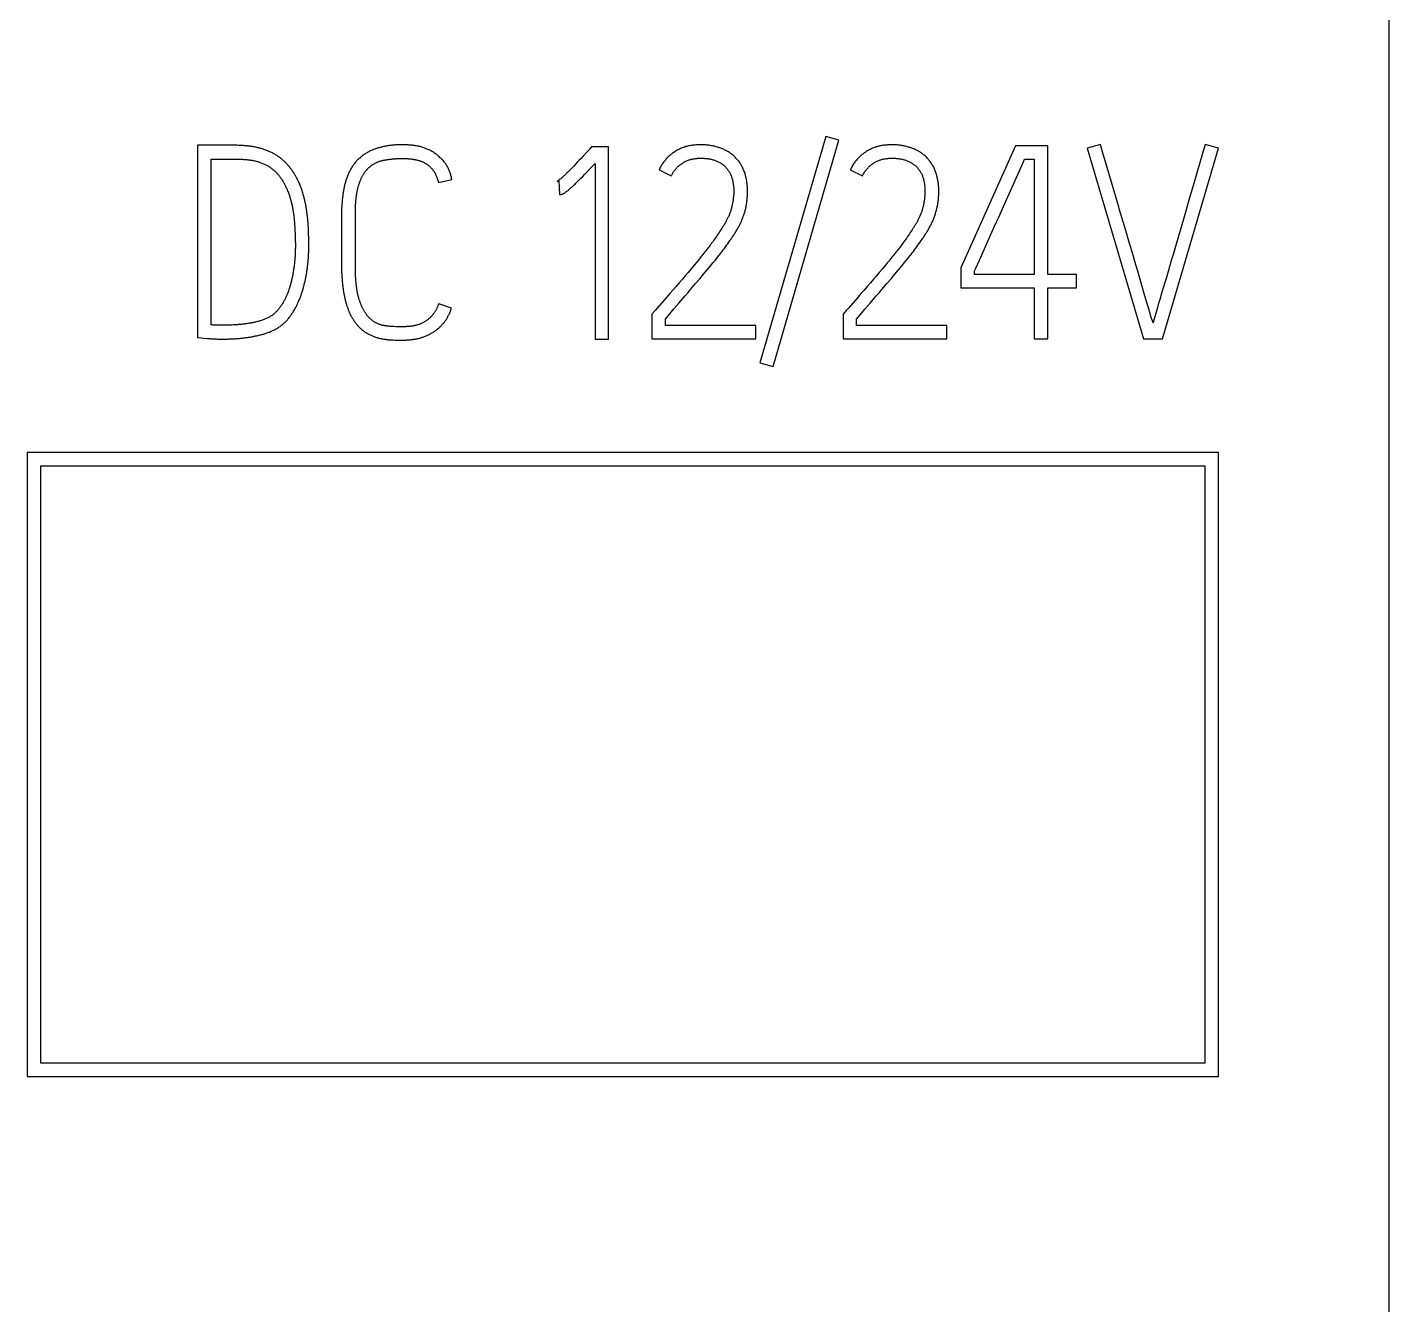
# Model space of a CAD drawing. Extents: x 0 to 420, y 0 to 297.
# Drawn here: x 131.03 to 143.03, y 214.69 to 225.94 of the extents above; entities that cross this region are included whole.
import ezdxf

# ---------------------------------------------------------------- set-up
doc = ezdxf.new("R2010")
doc.units = 0
doc.header["$LTSCALE"] = 23.1
doc.layers.add('10000_FRONT', color=7, linetype='CONTINUOUS')
doc.layers.add('10500_FRONT_LABELING', color=7, linetype='CONTINUOUS')

msp = doc.modelspace()

# ---------------------------------------------------------------- linework, layer by layer
at = {"layer": '10000_FRONT', "color": 7, "linetype": 'CONTINUOUS'}
for p, q in [((143.031, 237.197), (143.031, 147.197)), ((131.031, 222.197), (131.031, 216.697)), ((141.531, 222.197), (131.031, 222.197)), ((141.531, 216.697), (141.531, 222.197)), ((131.151, 216.817), (131.151, 222.077)), ((131.151, 222.077), (141.411, 222.077)), ((141.411, 222.077), (141.411, 216.817)), ((141.411, 216.817), (131.151, 216.817)), ((131.031, 216.697), (141.531, 216.697))]:
    msp.add_line(p, q, dxfattribs=at)
at = {"layer": '10500_FRONT_LABELING', "color": 7, "linetype": 'CONTINUOUS'}
for p, q in [((132.531, 224.902), (132.531, 223.209)), ((132.849, 224.903), (132.833, 224.904)), ((132.865, 224.903), (132.849, 224.903)), ((132.881, 224.902), (132.865, 224.903)), ((132.897, 224.901), (132.881, 224.902)), ((136.004, 224.888), (135.987, 224.869)), ((136.154, 224.888), (136.004, 224.888)), ((136.154, 223.195), (136.154, 224.888)), ((138.068, 224.979), (137.489, 222.987)), ((137.606, 222.954), (138.185, 224.946)), ((138.185, 224.946), (138.068, 224.979)), ((139.742, 224.897), (139.26, 223.822)), ((140.025, 224.897), (139.742, 224.897)), ((140.025, 223.765), (140.025, 224.897)), ((140.49, 224.909), (140.373, 224.876)), ((140.512, 224.833), (140.49, 224.909)), ((141.413, 224.909), (141.389, 224.829)), ((141.529, 224.876), (141.413, 224.909)), ((132.652, 223.32), (132.652, 224.781)), ((135.896, 224.77), (135.879, 224.752)), ((135.912, 224.787), (135.896, 224.77)), ((135.928, 224.804), (135.912, 224.787)), ((139.81, 224.755), (139.82, 224.779)), ((139.82, 224.779), (139.904, 224.779)), ((139.904, 224.779), (139.904, 223.765)), ((140.373, 224.876), (140.869, 223.197)), ((140.534, 224.757), (140.512, 224.833)), ((141.036, 223.197), (141.529, 224.876)), ((141.389, 224.829), (141.342, 224.669)), ((135.819, 224.689), (135.808, 224.678)), ((135.83, 224.701), (135.819, 224.689)), ((135.847, 224.718), (135.83, 224.701)), ((135.863, 224.735), (135.847, 224.718)), ((135.879, 224.752), (135.863, 224.735)), ((135.927, 224.628), (135.942, 224.644)), ((135.942, 224.644), (135.966, 224.668)), ((135.966, 224.668), (135.993, 224.697)), ((135.993, 224.697), (136.035, 224.741)), ((136.035, 224.741), (136.035, 223.195)), ((136.6, 224.687), (136.707, 224.633)), ((138.285, 224.687), (138.392, 224.633)), ((139.646, 224.388), (139.773, 224.672)), ((139.773, 224.672), (139.81, 224.755)), ((140.64, 224.398), (140.534, 224.757)), ((141.342, 224.669), (141.303, 224.536)), ((134.655, 224.574), (134.772, 224.602)), ((135.701, 224.583), (135.715, 224.588)), ((135.715, 224.588), (135.723, 224.468)), ((135.843, 224.545), (135.851, 224.553)), ((135.851, 224.553), (135.859, 224.561)), ((135.859, 224.561), (135.867, 224.569)), ((135.867, 224.569), (135.875, 224.576)), ((135.875, 224.576), (135.887, 224.588)), ((135.887, 224.588), (135.899, 224.6)), ((135.899, 224.6), (135.911, 224.612)), ((135.911, 224.612), (135.927, 224.628)), ((141.303, 224.536), (141.271, 224.43)), ((141.271, 224.43), (141.241, 224.323)), ((133.923, 224.33), (133.924, 224.342)), ((133.923, 224.319), (133.923, 224.33)), ((133.923, 224.307), (133.923, 224.319)), ((133.923, 224.296), (133.923, 224.307)), ((133.923, 223.836), (133.923, 224.296)), ((133.924, 224.353), (133.924, 224.365)), ((133.924, 224.342), (133.924, 224.353)), ((141.241, 224.323), (141.156, 224.03)), ((133.384, 224.24), (133.385, 224.225)), ((133.387, 224.203), (133.388, 224.188)), ((133.388, 224.188), (133.389, 224.174)), ((133.389, 224.174), (133.39, 224.159)), ((133.51, 224.152), (133.51, 224.168)), ((137.152, 224.168), (137.144, 224.157)), ((138.837, 224.168), (138.83, 224.157)), ((139.423, 223.89), (139.566, 224.21)), ((140.69, 224.227), (140.678, 224.265)), ((140.701, 224.189), (140.69, 224.227)), ((140.712, 224.152), (140.701, 224.189)), ((133.39, 224.159), (133.39, 224.144)), ((133.39, 224.144), (133.391, 224.129)), ((133.391, 224.129), (133.392, 224.115)), ((133.392, 224.115), (133.392, 224.1)), ((133.392, 224.1), (133.393, 224.085)), ((133.393, 224.085), (133.393, 224.07)), ((133.393, 224.07), (133.393, 224.055)), ((133.393, 224.055), (133.394, 224.04)), ((133.394, 224.04), (133.394, 224.025)), ((133.511, 224.136), (133.51, 224.152)), ((133.511, 224.12), (133.511, 224.136)), ((133.512, 224.088), (133.511, 224.12)), ((133.512, 224.064), (133.512, 224.088)), ((133.513, 224.048), (133.512, 224.064)), ((133.513, 224.032), (133.513, 224.048)), ((137.063, 224.04), (137.055, 224.029)), ((137.072, 224.052), (137.063, 224.04)), ((137.08, 224.063), (137.072, 224.052)), ((137.088, 224.075), (137.08, 224.063)), ((137.096, 224.086), (137.088, 224.075)), ((137.105, 224.098), (137.096, 224.086)), ((137.113, 224.11), (137.105, 224.098)), ((137.121, 224.121), (137.113, 224.11)), ((137.129, 224.133), (137.121, 224.121)), ((137.136, 224.145), (137.129, 224.133)), ((137.144, 224.157), (137.136, 224.145)), ((137.205, 224.034), (137.215, 224.048)), ((137.215, 224.048), (137.224, 224.062)), ((137.224, 224.062), (137.234, 224.076)), ((138.749, 224.04), (138.74, 224.029)), ((138.757, 224.052), (138.749, 224.04)), ((138.765, 224.063), (138.757, 224.052)), ((138.774, 224.075), (138.765, 224.063)), ((138.782, 224.086), (138.774, 224.075)), ((138.79, 224.098), (138.782, 224.086)), ((138.798, 224.11), (138.79, 224.098)), ((138.806, 224.121), (138.798, 224.11)), ((138.814, 224.133), (138.806, 224.121)), ((138.822, 224.145), (138.814, 224.133)), ((138.83, 224.157), (138.822, 224.145)), ((138.89, 224.034), (138.9, 224.048)), ((138.9, 224.048), (138.91, 224.062)), ((138.91, 224.062), (138.919, 224.076)), ((140.741, 224.057), (140.712, 224.152)), ((140.752, 224.019), (140.741, 224.057)), ((133.394, 224.025), (133.394, 224.011)), ((136.977, 223.929), (136.968, 223.918)), ((136.986, 223.94), (136.977, 223.929)), ((136.995, 223.951), (136.986, 223.94)), ((137.004, 223.962), (136.995, 223.951)), ((137.012, 223.973), (137.004, 223.962)), ((137.021, 223.984), (137.012, 223.973)), ((137.029, 223.995), (137.021, 223.984)), ((137.038, 224.006), (137.029, 223.995)), ((137.047, 224.018), (137.038, 224.006)), ((137.055, 224.029), (137.047, 224.018)), ((137.109, 223.908), (137.124, 223.927)), ((137.124, 223.927), (137.135, 223.941)), ((137.135, 223.941), (137.145, 223.954)), ((137.145, 223.954), (137.155, 223.967)), ((137.155, 223.967), (137.165, 223.98)), ((137.165, 223.98), (137.175, 223.994)), ((137.175, 223.994), (137.185, 224.007)), ((137.185, 224.007), (137.195, 224.021)), ((137.195, 224.021), (137.205, 224.034)), ((138.663, 223.929), (138.654, 223.918)), ((138.671, 223.94), (138.663, 223.929)), ((138.68, 223.951), (138.671, 223.94)), ((138.689, 223.962), (138.68, 223.951)), ((138.698, 223.973), (138.689, 223.962)), ((138.706, 223.984), (138.698, 223.973)), ((138.715, 223.995), (138.706, 223.984)), ((138.723, 224.006), (138.715, 223.995)), ((138.732, 224.018), (138.723, 224.006)), ((138.74, 224.029), (138.732, 224.018)), ((138.794, 223.908), (138.81, 223.927)), ((138.81, 223.927), (138.82, 223.941)), ((138.82, 223.941), (138.83, 223.954)), ((138.83, 223.954), (138.841, 223.967)), ((138.841, 223.967), (138.851, 223.98)), ((138.851, 223.98), (138.861, 223.994)), ((138.861, 223.994), (138.871, 224.007)), ((138.871, 224.007), (138.88, 224.021)), ((138.88, 224.021), (138.89, 224.034)), ((140.769, 223.963), (140.752, 224.019)), ((140.802, 223.849), (140.769, 223.963)), ((141.133, 223.95), (141.117, 223.897)), ((141.156, 224.03), (141.133, 223.95)), ((133.801, 223.841), (133.801, 223.826)), ((133.801, 223.826), (133.802, 223.812)), ((133.802, 223.812), (133.802, 223.798)), ((133.923, 223.825), (133.923, 223.836)), ((133.923, 223.814), (133.923, 223.825)), ((133.923, 223.803), (133.923, 223.814)), ((133.924, 223.792), (133.923, 223.803)), ((136.882, 223.815), (136.855, 223.782)), ((136.91, 223.847), (136.882, 223.815)), ((136.928, 223.869), (136.91, 223.847)), ((136.941, 223.885), (136.928, 223.869)), ((136.955, 223.901), (136.941, 223.885)), ((136.968, 223.918), (136.955, 223.901)), ((136.992, 223.766), (137.024, 223.804)), ((137.024, 223.804), (137.056, 223.843)), ((137.056, 223.843), (137.077, 223.869)), ((137.077, 223.869), (137.093, 223.888)), ((137.093, 223.888), (137.109, 223.908)), ((138.568, 223.815), (138.54, 223.782)), ((138.595, 223.847), (138.568, 223.815)), ((138.613, 223.869), (138.595, 223.847)), ((138.627, 223.885), (138.613, 223.869)), ((138.64, 223.901), (138.627, 223.885)), ((138.654, 223.918), (138.64, 223.901)), ((138.677, 223.766), (138.71, 223.804)), ((138.71, 223.804), (138.741, 223.843)), ((138.741, 223.843), (138.763, 223.869)), ((138.763, 223.869), (138.778, 223.888)), ((138.778, 223.888), (138.794, 223.908)), ((139.26, 223.822), (139.26, 223.647)), ((141.102, 223.844), (141.086, 223.791)), ((141.117, 223.897), (141.102, 223.844)), ((133.802, 223.798), (133.802, 223.783)), ((133.802, 223.783), (133.803, 223.769)), ((133.803, 223.769), (133.803, 223.755)), ((133.803, 223.755), (133.804, 223.741)), ((133.924, 223.78), (133.924, 223.792)), ((133.924, 223.769), (133.924, 223.78)), ((133.925, 223.758), (133.924, 223.769)), ((133.925, 223.747), (133.925, 223.758)), ((133.926, 223.735), (133.925, 223.747)), ((133.928, 223.708), (133.927, 223.719)), ((133.929, 223.696), (133.928, 223.708)), ((136.777, 223.691), (136.749, 223.659)), ((136.805, 223.723), (136.777, 223.691)), ((136.828, 223.75), (136.805, 223.723)), ((136.855, 223.782), (136.828, 223.75)), ((136.922, 223.683), (136.96, 223.727)), ((136.96, 223.727), (136.992, 223.766)), ((138.462, 223.691), (138.435, 223.659)), ((138.49, 223.723), (138.462, 223.691)), ((138.513, 223.75), (138.49, 223.723)), ((138.54, 223.782), (138.513, 223.75)), ((138.607, 223.683), (138.645, 223.727)), ((138.645, 223.727), (138.677, 223.766)), ((139.379, 223.765), (139.379, 223.796)), ((139.904, 223.765), (139.379, 223.765)), ((140.278, 223.765), (140.025, 223.765)), ((140.278, 223.647), (140.278, 223.765)), ((141.055, 223.684), (141.023, 223.578)), ((141.071, 223.737), (141.055, 223.684)), ((141.086, 223.791), (141.071, 223.737)), ((136.694, 223.595), (136.661, 223.558)), ((136.722, 223.627), (136.694, 223.595)), ((136.749, 223.659), (136.722, 223.627)), ((136.774, 223.511), (136.829, 223.575)), ((138.379, 223.595), (138.347, 223.558)), ((138.407, 223.627), (138.379, 223.595)), ((138.435, 223.659), (138.407, 223.627)), ((138.46, 223.511), (138.514, 223.575)), ((139.26, 223.647), (139.904, 223.647)), ((139.904, 223.647), (139.904, 223.197)), ((140.025, 223.197), (140.025, 223.647)), ((140.025, 223.647), (140.278, 223.647)), ((140.879, 223.584), (140.851, 223.679)), ((140.896, 223.527), (140.879, 223.584)), ((134.769, 223.466), (134.657, 223.506)), ((136.564, 223.446), (136.535, 223.414)), ((136.655, 223.371), (136.731, 223.46)), ((136.731, 223.46), (136.774, 223.511)), ((138.249, 223.446), (138.221, 223.414)), ((138.34, 223.371), (138.416, 223.46)), ((138.416, 223.46), (138.46, 223.511)), ((140.913, 223.471), (140.896, 223.527)), ((140.924, 223.433), (140.913, 223.471)), ((136.535, 223.414), (136.535, 223.197)), ((136.655, 223.315), (136.655, 223.371)), ((138.221, 223.414), (138.221, 223.197)), ((138.34, 223.315), (138.34, 223.371)), ((140.935, 223.395), (140.924, 223.433)), ((132.586, 223.203), (132.618, 223.201)), ((132.618, 223.201), (132.634, 223.199)), ((132.831, 223.318), (132.816, 223.318)), ((132.846, 223.319), (132.831, 223.318)), ((134.255, 223.306), (134.238, 223.307)), ((134.266, 223.305), (134.255, 223.306)), ((134.278, 223.304), (134.266, 223.305)), ((137.451, 223.315), (136.655, 223.315)), ((137.451, 223.197), (137.451, 223.315)), ((139.136, 223.315), (138.34, 223.315)), ((139.136, 223.197), (139.136, 223.315)), ((134.256, 223.187), (134.271, 223.186)), ((134.271, 223.186), (134.285, 223.186)), ((134.285, 223.186), (134.299, 223.185)), ((136.035, 223.195), (136.154, 223.195)), ((136.535, 223.197), (137.451, 223.197)), ((138.221, 223.197), (139.136, 223.197)), ((139.904, 223.197), (140.025, 223.197)), ((140.869, 223.197), (141.036, 223.197)), ((137.489, 222.987), (137.606, 222.954))]:
    msp.add_line(p, q, dxfattribs=at)
for points in [[(132.833, 224.904), (132.825, 224.904), (132.817, 224.904), (132.809, 224.904), (132.801, 224.904), (132.531, 224.902)], [(133.501, 224.271), (133.5, 224.278), (133.499, 224.286), (133.498, 224.294), (133.497, 224.302), (133.496, 224.31), (133.495, 224.318), (133.494, 224.326), (133.493, 224.333), (133.492, 224.341), (133.49, 224.349), (133.489, 224.357), (133.488, 224.365), (133.486, 224.373), (133.485, 224.38), (133.483, 224.388), (133.481, 224.396), (133.48, 224.404), (133.478, 224.411), (133.476, 224.419), (133.474, 224.427), (133.472, 224.435), (133.471, 224.442), (133.469, 224.45), (133.467, 224.458), (133.464, 224.466), (133.462, 224.473), (133.46, 224.481), (133.458, 224.489), (133.455, 224.496), (133.453, 224.504), (133.45, 224.512), (133.448, 224.519), (133.445, 224.527), (133.442, 224.534), (133.439, 224.542), (133.436, 224.549), (133.433, 224.557), (133.43, 224.564), (133.427, 224.571), (133.424, 224.579), (133.42, 224.586), (133.417, 224.593), (133.413, 224.6), (133.41, 224.607), (133.406, 224.614), (133.402, 224.621), (133.398, 224.628), (133.394, 224.635), (133.39, 224.642), (133.386, 224.649), (133.382, 224.656), (133.377, 224.663), (133.373, 224.669), (133.368, 224.676), (133.363, 224.683), (133.359, 224.689), (133.354, 224.695), (133.349, 224.702), (133.344, 224.708), (133.339, 224.714), (133.334, 224.72), (133.328, 224.726), (133.323, 224.732), (133.318, 224.738), (133.312, 224.744), (133.307, 224.749), (133.301, 224.755), (133.295, 224.761), (133.289, 224.766), (133.284, 224.771), (133.278, 224.777), (133.271, 224.782), (133.265, 224.787), (133.259, 224.792), (133.253, 224.797), (133.246, 224.801), (133.239, 224.806), (133.233, 224.811), (133.226, 224.815), (133.219, 224.819), (133.212, 224.823), (133.205, 224.827), (133.198, 224.831), (133.191, 224.835), (133.184, 224.838), (133.177, 224.842), (133.169, 224.845), (133.162, 224.848), (133.155, 224.851), (133.147, 224.854), (133.14, 224.857), (133.132, 224.86), (133.125, 224.863), (133.117, 224.866), (133.11, 224.868), (133.102, 224.87), (133.094, 224.873), (133.086, 224.875), (133.079, 224.877), (133.071, 224.879), (133.063, 224.881), (133.055, 224.883), (133.047, 224.885), (133.039, 224.886), (133.032, 224.888), (133.024, 224.889), (133.016, 224.89), (133.008, 224.892), (133, 224.893), (132.992, 224.894), (132.984, 224.895), (132.976, 224.895), (132.968, 224.896), (132.96, 224.897), (132.953, 224.898), (132.945, 224.898), (132.937, 224.899), (132.929, 224.899), (132.921, 224.9), (132.913, 224.9), (132.897, 224.901)], [(134.772, 224.602), (134.77, 224.61), (134.769, 224.618), (134.767, 224.626), (134.765, 224.634), (134.763, 224.642), (134.761, 224.65), (134.759, 224.658), (134.756, 224.665), (134.753, 224.673), (134.75, 224.68), (134.747, 224.688), (134.743, 224.695), (134.74, 224.703), (134.736, 224.71), (134.732, 224.717), (134.728, 224.724), (134.723, 224.731), (134.719, 224.738), (134.714, 224.744), (134.709, 224.751), (134.704, 224.757), (134.699, 224.764), (134.694, 224.77), (134.688, 224.776), (134.683, 224.782), (134.677, 224.788), (134.671, 224.793), (134.665, 224.799), (134.659, 224.804), (134.653, 224.81), (134.647, 224.815), (134.64, 224.82), (134.634, 224.825), (134.627, 224.83), (134.621, 224.834), (134.614, 224.839), (134.607, 224.843), (134.6, 224.847), (134.593, 224.851), (134.586, 224.855), (134.578, 224.859), (134.571, 224.863), (134.563, 224.866), (134.556, 224.869), (134.548, 224.872), (134.541, 224.875), (134.533, 224.878), (134.526, 224.881), (134.518, 224.883), (134.51, 224.886), (134.502, 224.888), (134.494, 224.89), (134.486, 224.892), (134.478, 224.893), (134.47, 224.895), (134.462, 224.897), (134.454, 224.898), (134.446, 224.899), (134.438, 224.9), (134.43, 224.901), (134.422, 224.902), (134.414, 224.903), (134.406, 224.904), (134.398, 224.904), (134.389, 224.905), (134.381, 224.905), (134.373, 224.906), (134.365, 224.906), (134.357, 224.906), (134.349, 224.906), (134.341, 224.906), (134.333, 224.906), (134.325, 224.906), (134.317, 224.906), (134.309, 224.906), (134.3, 224.906), (134.292, 224.905), (134.284, 224.905), (134.276, 224.905), (134.268, 224.904), (134.26, 224.903), (134.252, 224.903), (134.244, 224.902), (134.236, 224.901), (134.228, 224.9), (134.219, 224.899), (134.211, 224.898), (134.203, 224.896), (134.195, 224.895), (134.187, 224.894), (134.179, 224.892), (134.171, 224.891), (134.163, 224.889), (134.155, 224.887), (134.147, 224.885), (134.14, 224.883), (134.132, 224.881), (134.124, 224.879), (134.116, 224.876), (134.109, 224.874), (134.101, 224.871), (134.093, 224.868), (134.086, 224.865), (134.078, 224.862), (134.07, 224.859), (134.063, 224.856), (134.056, 224.852), (134.048, 224.849), (134.041, 224.845), (134.034, 224.841), (134.027, 224.837), (134.02, 224.833), (134.013, 224.829), (134.006, 224.825), (133.999, 224.82), (133.992, 224.816), (133.986, 224.811), (133.979, 224.806), (133.973, 224.801), (133.967, 224.796), (133.961, 224.79), (133.955, 224.785), (133.949, 224.779), (133.943, 224.773), (133.937, 224.768), (133.932, 224.762), (133.926, 224.755), (133.921, 224.749), (133.916, 224.743), (133.911, 224.737), (133.906, 224.73), (133.902, 224.723), (133.897, 224.717), (133.893, 224.71), (133.888, 224.703), (133.884, 224.696), (133.88, 224.689), (133.876, 224.682), (133.873, 224.674), (133.869, 224.667), (133.865, 224.66), (133.862, 224.652), (133.859, 224.645), (133.856, 224.638), (133.853, 224.63), (133.85, 224.622), (133.847, 224.615), (133.844, 224.607), (133.842, 224.6), (133.839, 224.592), (133.837, 224.584), (133.835, 224.577), (133.833, 224.569), (133.83, 224.561), (133.828, 224.553), (133.827, 224.545), (133.825, 224.537), (133.823, 224.529), (133.821, 224.522), (133.82, 224.514), (133.818, 224.506), (133.817, 224.498), (133.816, 224.49), (133.814, 224.482), (133.813, 224.474), (133.812, 224.466), (133.811, 224.457), (133.81, 224.449), (133.809, 224.441), (133.808, 224.433), (133.807, 224.425), (133.806, 224.417), (133.806, 224.409), (133.805, 224.401), (133.805, 224.393), (133.804, 224.385), (133.803, 224.377), (133.803, 224.369), (133.803, 224.361), (133.802, 224.353), (133.802, 224.344), (133.802, 224.336), (133.802, 224.328), (133.801, 224.32), (133.801, 224.312), (133.801, 224.304), (133.801, 223.841)], [(137.288, 224.778), (137.282, 224.784), (137.276, 224.79), (137.27, 224.796), (137.264, 224.802), (137.258, 224.808), (137.252, 224.814), (137.246, 224.819), (137.239, 224.825), (137.232, 224.83), (137.226, 224.834), (137.219, 224.839), (137.212, 224.843), (137.204, 224.848), (137.197, 224.852), (137.19, 224.856), (137.182, 224.86), (137.174, 224.863), (137.167, 224.867), (137.159, 224.87), (137.151, 224.873), (137.143, 224.876), (137.135, 224.879), (137.127, 224.882), (137.119, 224.884), (137.111, 224.887), (137.103, 224.889), (137.095, 224.891), (137.087, 224.893), (137.079, 224.895), (137.071, 224.897), (137.062, 224.898), (137.054, 224.9), (137.046, 224.901), (137.037, 224.902), (137.029, 224.903), (137.021, 224.904), (137.012, 224.905), (137.004, 224.905), (136.995, 224.906), (136.987, 224.906), (136.978, 224.906), (136.97, 224.906), (136.961, 224.906), (136.953, 224.906), (136.945, 224.906), (136.936, 224.906), (136.928, 224.905), (136.919, 224.904), (136.911, 224.904), (136.903, 224.903), (136.894, 224.902), (136.886, 224.901), (136.878, 224.899), (136.869, 224.898), (136.861, 224.896), (136.853, 224.894), (136.844, 224.892), (136.836, 224.89), (136.828, 224.887), (136.82, 224.885), (136.812, 224.882), (136.804, 224.879), (136.796, 224.876), (136.789, 224.873), (136.781, 224.869), (136.773, 224.866), (136.766, 224.862), (136.758, 224.858), (136.751, 224.854), (136.744, 224.849), (136.737, 224.845), (136.73, 224.84), (136.723, 224.835), (136.716, 224.83), (136.709, 224.825), (136.703, 224.82), (136.696, 224.814), (136.69, 224.809), (136.684, 224.803), (136.678, 224.797), (136.672, 224.791), (136.666, 224.785), (136.66, 224.779), (136.655, 224.772), (136.649, 224.766), (136.644, 224.759), (136.639, 224.753), (136.634, 224.746), (136.629, 224.739), (136.624, 224.732), (136.62, 224.724), (136.615, 224.717), (136.611, 224.71), (136.607, 224.702), (136.603, 224.695), (136.6, 224.687)], [(138.973, 224.778), (138.967, 224.784), (138.962, 224.79), (138.956, 224.796), (138.95, 224.802), (138.944, 224.808), (138.937, 224.814), (138.931, 224.819), (138.924, 224.825), (138.918, 224.83), (138.911, 224.834), (138.904, 224.839), (138.897, 224.843), (138.89, 224.848), (138.882, 224.852), (138.875, 224.856), (138.867, 224.86), (138.86, 224.863), (138.852, 224.867), (138.844, 224.87), (138.836, 224.873), (138.828, 224.876), (138.821, 224.879), (138.813, 224.882), (138.805, 224.884), (138.797, 224.887), (138.788, 224.889), (138.78, 224.891), (138.772, 224.893), (138.764, 224.895), (138.756, 224.897), (138.748, 224.898), (138.739, 224.9), (138.731, 224.901), (138.723, 224.902), (138.714, 224.903), (138.706, 224.904), (138.697, 224.905), (138.689, 224.905), (138.68, 224.906), (138.672, 224.906), (138.664, 224.906), (138.655, 224.906), (138.647, 224.906), (138.638, 224.906), (138.63, 224.906), (138.621, 224.906), (138.613, 224.905), (138.605, 224.904), (138.596, 224.904), (138.588, 224.903), (138.58, 224.902), (138.571, 224.901), (138.563, 224.899), (138.555, 224.898), (138.546, 224.896), (138.538, 224.894), (138.53, 224.892), (138.521, 224.89), (138.513, 224.887), (138.505, 224.885), (138.497, 224.882), (138.489, 224.879), (138.482, 224.876), (138.474, 224.873), (138.466, 224.869), (138.459, 224.866), (138.451, 224.862), (138.444, 224.858), (138.436, 224.854), (138.429, 224.849), (138.422, 224.845), (138.415, 224.84), (138.408, 224.835), (138.401, 224.83), (138.394, 224.825), (138.388, 224.82), (138.381, 224.814), (138.375, 224.809), (138.369, 224.803), (138.363, 224.797), (138.357, 224.791), (138.351, 224.785), (138.345, 224.779), (138.34, 224.772), (138.334, 224.766), (138.329, 224.759), (138.324, 224.753), (138.319, 224.746), (138.314, 224.739), (138.31, 224.732), (138.305, 224.724), (138.301, 224.717), (138.297, 224.71), (138.293, 224.702), (138.289, 224.695), (138.285, 224.687)], [(132.652, 224.781), (132.848, 224.781), (132.856, 224.781), (132.863, 224.781), (132.871, 224.781), (132.878, 224.781), (132.886, 224.781), (132.893, 224.78), (132.9, 224.78), (132.908, 224.78), (132.915, 224.779), (132.923, 224.779), (132.93, 224.779), (132.938, 224.778), (132.945, 224.777), (132.953, 224.777), (132.96, 224.776), (132.967, 224.776), (132.975, 224.775), (132.982, 224.774), (132.99, 224.773), (132.997, 224.772), (133.004, 224.771), (133.012, 224.77), (133.019, 224.768), (133.026, 224.767), (133.034, 224.765), (133.041, 224.764), (133.048, 224.762), (133.056, 224.76), (133.063, 224.758), (133.07, 224.755), (133.077, 224.753), (133.084, 224.75), (133.091, 224.748), (133.098, 224.745), (133.105, 224.742), (133.112, 224.74), (133.119, 224.737), (133.126, 224.733), (133.133, 224.73), (133.139, 224.727), (133.146, 224.723), (133.153, 224.72), (133.159, 224.716), (133.166, 224.712), (133.172, 224.708), (133.178, 224.703), (133.184, 224.699), (133.19, 224.694), (133.196, 224.69), (133.202, 224.685), (133.208, 224.68), (133.213, 224.675), (133.219, 224.67), (133.224, 224.665), (133.229, 224.659), (133.234, 224.654), (133.239, 224.648), (133.244, 224.642), (133.249, 224.637), (133.253, 224.631), (133.258, 224.625), (133.262, 224.619), (133.266, 224.613), (133.271, 224.606), (133.275, 224.6), (133.279, 224.594), (133.283, 224.587), (133.287, 224.581), (133.29, 224.574), (133.294, 224.568), (133.298, 224.561), (133.301, 224.555), (133.305, 224.548), (133.308, 224.542), (133.311, 224.535), (133.314, 224.528), (133.318, 224.521), (133.321, 224.515), (133.323, 224.508), (133.326, 224.501), (133.329, 224.494), (133.332, 224.487), (133.334, 224.48), (133.337, 224.473), (133.339, 224.466), (133.342, 224.459), (133.344, 224.451), (133.346, 224.444), (133.348, 224.437), (133.35, 224.43), (133.352, 224.423), (133.354, 224.415), (133.356, 224.408), (133.358, 224.401), (133.36, 224.394), (133.362, 224.386), (133.363, 224.379), (133.365, 224.372), (133.366, 224.365), (133.368, 224.357), (133.369, 224.35), (133.371, 224.343), (133.372, 224.335), (133.373, 224.328), (133.374, 224.321), (133.376, 224.314), (133.377, 224.306), (133.378, 224.299), (133.379, 224.292), (133.38, 224.284), (133.38, 224.277), (133.381, 224.27), (133.382, 224.262), (133.383, 224.255), (133.383, 224.247), (133.384, 224.24)], [(133.924, 224.365), (133.925, 224.376), (133.925, 224.382), (133.926, 224.388), (133.926, 224.393), (133.926, 224.399), (133.927, 224.405), (133.927, 224.411), (133.928, 224.416), (133.928, 224.422), (133.929, 224.428), (133.93, 224.433), (133.93, 224.439), (133.931, 224.445), (133.932, 224.45), (133.932, 224.456), (133.933, 224.462), (133.934, 224.467), (133.935, 224.473), (133.936, 224.479), (133.937, 224.484), (133.938, 224.49), (133.939, 224.496), (133.94, 224.501), (133.941, 224.507), (133.942, 224.513), (133.944, 224.518), (133.945, 224.524), (133.946, 224.53), (133.948, 224.535), (133.949, 224.541), (133.951, 224.546), (133.952, 224.552), (133.954, 224.557), (133.956, 224.563), (133.958, 224.568), (133.96, 224.574), (133.962, 224.579), (133.964, 224.585), (133.966, 224.59), (133.968, 224.596), (133.97, 224.601), (133.973, 224.606), (133.975, 224.611), (133.977, 224.617), (133.98, 224.622), (133.983, 224.627), (133.985, 224.632), (133.988, 224.637), (133.991, 224.642), (133.994, 224.647), (133.997, 224.652), (134, 224.657), (134.004, 224.662), (134.007, 224.667), (134.01, 224.671), (134.014, 224.676), (134.018, 224.68), (134.021, 224.684), (134.025, 224.689), (134.029, 224.693), (134.033, 224.697), (134.037, 224.701), (134.041, 224.705), (134.046, 224.709), (134.05, 224.713), (134.055, 224.716), (134.059, 224.72), (134.064, 224.723), (134.069, 224.727), (134.073, 224.73), (134.078, 224.733), (134.083, 224.736), (134.088, 224.739), (134.093, 224.742), (134.098, 224.745), (134.103, 224.747), (134.109, 224.75), (134.114, 224.752), (134.119, 224.754), (134.125, 224.757), (134.13, 224.759), (134.136, 224.761), (134.141, 224.762), (134.147, 224.764), (134.152, 224.766), (134.158, 224.767), (134.164, 224.769), (134.169, 224.77), (134.175, 224.771), (134.181, 224.772), (134.186, 224.773), (134.192, 224.774), (134.198, 224.775), (134.203, 224.776), (134.209, 224.777), (134.215, 224.778), (134.221, 224.779), (134.226, 224.779), (134.232, 224.78), (134.238, 224.781), (134.243, 224.781), (134.249, 224.782), (134.255, 224.783), (134.261, 224.783), (134.266, 224.784), (134.272, 224.784), (134.278, 224.784), (134.284, 224.785), (134.289, 224.785), (134.295, 224.785), (134.301, 224.786), (134.307, 224.786), (134.313, 224.786), (134.318, 224.786), (134.324, 224.786), (134.33, 224.786), (134.336, 224.786), (134.341, 224.786), (134.347, 224.786), (134.353, 224.786), (134.359, 224.786), (134.365, 224.786), (134.37, 224.785), (134.376, 224.785), (134.382, 224.785), (134.388, 224.784), (134.394, 224.784), (134.399, 224.783), (134.405, 224.783), (134.411, 224.782), (134.417, 224.782), (134.422, 224.781), (134.428, 224.78), (134.434, 224.779), (134.439, 224.778), (134.445, 224.777), (134.451, 224.776), (134.457, 224.775), (134.462, 224.773), (134.468, 224.772), (134.473, 224.771), (134.479, 224.769), (134.485, 224.767), (134.49, 224.766), (134.496, 224.764), (134.501, 224.762), (134.506, 224.76), (134.512, 224.758), (134.517, 224.755), (134.522, 224.753), (134.528, 224.75), (134.533, 224.748), (134.538, 224.745), (134.543, 224.742), (134.548, 224.739), (134.553, 224.736), (134.558, 224.733), (134.562, 224.729), (134.567, 224.726), (134.571, 224.722), (134.575, 224.718), (134.58, 224.714), (134.584, 224.71), (134.588, 224.706), (134.592, 224.702), (134.596, 224.698), (134.599, 224.693), (134.603, 224.689), (134.606, 224.684), (134.61, 224.68), (134.613, 224.675), (134.616, 224.67), (134.619, 224.665), (134.622, 224.66), (134.625, 224.655), (134.628, 224.65), (134.63, 224.645), (134.633, 224.64), (134.635, 224.634), (134.637, 224.629), (134.639, 224.624), (134.641, 224.618), (134.643, 224.613), (134.645, 224.607), (134.647, 224.602), (134.649, 224.596)], [(135.977, 224.857), (135.966, 224.845), (135.928, 224.804)], [(135.987, 224.869), (135.982, 224.863), (135.977, 224.857)], [(136.707, 224.633), (136.71, 224.639), (136.714, 224.646), (136.717, 224.652), (136.721, 224.658), (136.724, 224.664), (136.728, 224.67), (136.733, 224.676), (136.737, 224.682), (136.741, 224.687), (136.746, 224.693), (136.75, 224.698), (136.755, 224.703), (136.76, 224.709), (136.765, 224.714), (136.771, 224.718), (136.776, 224.723), (136.782, 224.728), (136.787, 224.732), (136.793, 224.736), (136.799, 224.741), (136.805, 224.745), (136.811, 224.748), (136.817, 224.752), (136.823, 224.756), (136.829, 224.759), (136.836, 224.762), (136.842, 224.765), (136.849, 224.768), (136.856, 224.77), (136.862, 224.773), (136.869, 224.775), (136.876, 224.777), (136.883, 224.779), (136.89, 224.781), (136.897, 224.782), (136.904, 224.783), (136.911, 224.784), (136.918, 224.785), (136.925, 224.786), (136.932, 224.787), (136.939, 224.788), (136.947, 224.788), (136.954, 224.788), (136.961, 224.788), (136.968, 224.789), (136.975, 224.789), (136.982, 224.788), (136.989, 224.788), (136.996, 224.788), (137.004, 224.787), (137.011, 224.787), (137.018, 224.786), (137.025, 224.785), (137.032, 224.784), (137.039, 224.783), (137.046, 224.782), (137.053, 224.78), (137.06, 224.779), (137.067, 224.777), (137.074, 224.775), (137.081, 224.773), (137.088, 224.771), (137.094, 224.768), (137.101, 224.766), (137.108, 224.763), (137.114, 224.76), (137.121, 224.757), (137.127, 224.754), (137.134, 224.751), (137.14, 224.747), (137.146, 224.743), (137.152, 224.739), (137.158, 224.735), (137.163, 224.731), (137.169, 224.726), (137.174, 224.722), (137.179, 224.717), (137.184, 224.712), (137.189, 224.707), (137.194, 224.701), (137.199, 224.696), (137.203, 224.69), (137.207, 224.684), (137.211, 224.678), (137.215, 224.672), (137.219, 224.666), (137.222, 224.66), (137.226, 224.654), (137.229, 224.647), (137.232, 224.641), (137.234, 224.634), (137.237, 224.627), (137.239, 224.62), (137.242, 224.614), (137.244, 224.607), (137.246, 224.6), (137.247, 224.593), (137.249, 224.586), (137.25, 224.579), (137.251, 224.572), (137.253, 224.565), (137.254, 224.558), (137.255, 224.551), (137.255, 224.544), (137.256, 224.537), (137.257, 224.53), (137.257, 224.523), (137.257, 224.515), (137.258, 224.508), (137.258, 224.501), (137.258, 224.494), (137.258, 224.487), (137.257, 224.48), (137.257, 224.472), (137.257, 224.465), (137.256, 224.458), (137.256, 224.451), (137.255, 224.444), (137.254, 224.437), (137.253, 224.43), (137.253, 224.423), (137.252, 224.416), (137.25, 224.409), (137.249, 224.402), (137.248, 224.395), (137.246, 224.388), (137.245, 224.381), (137.243, 224.374), (137.242, 224.367), (137.24, 224.36), (137.238, 224.354), (137.237, 224.347), (137.235, 224.34), (137.233, 224.333), (137.231, 224.326), (137.228, 224.319), (137.226, 224.312), (137.224, 224.306), (137.221, 224.299), (137.219, 224.292), (137.216, 224.286), (137.213, 224.279), (137.21, 224.273), (137.207, 224.267), (137.204, 224.26), (137.201, 224.254), (137.198, 224.248), (137.195, 224.241), (137.192, 224.235), (137.188, 224.229), (137.185, 224.223), (137.181, 224.217), (137.178, 224.211), (137.174, 224.204), (137.171, 224.198), (137.167, 224.192), (137.163, 224.186), (137.159, 224.18), (137.156, 224.174), (137.152, 224.168)], [(137.234, 224.076), (137.239, 224.083), (137.243, 224.09), (137.248, 224.097), (137.252, 224.104), (137.257, 224.111), (137.262, 224.118), (137.266, 224.125), (137.271, 224.132), (137.275, 224.139), (137.279, 224.146), (137.284, 224.154), (137.288, 224.161), (137.292, 224.168), (137.296, 224.175), (137.3, 224.183), (137.304, 224.19), (137.308, 224.197), (137.312, 224.205), (137.315, 224.212), (137.319, 224.22), (137.322, 224.228), (137.326, 224.235), (137.329, 224.243), (137.332, 224.251), (137.335, 224.258), (137.338, 224.266), (137.341, 224.274), (137.344, 224.282), (137.347, 224.29), (137.349, 224.298), (137.352, 224.306), (137.354, 224.314), (137.357, 224.322), (137.359, 224.33), (137.361, 224.338), (137.363, 224.346), (137.364, 224.355), (137.366, 224.363), (137.368, 224.371), (137.369, 224.379), (137.371, 224.388), (137.372, 224.396), (137.373, 224.404), (137.374, 224.412), (137.375, 224.421), (137.376, 224.429), (137.377, 224.437), (137.377, 224.446), (137.378, 224.454), (137.379, 224.462), (137.379, 224.471), (137.379, 224.479), (137.379, 224.487), (137.379, 224.496), (137.379, 224.504), (137.379, 224.512), (137.379, 224.521), (137.378, 224.529), (137.378, 224.538), (137.377, 224.546), (137.376, 224.554), (137.375, 224.563), (137.374, 224.571), (137.373, 224.58), (137.372, 224.588), (137.37, 224.596), (137.369, 224.604), (137.367, 224.613), (137.365, 224.621), (137.363, 224.629), (137.361, 224.637), (137.359, 224.645), (137.357, 224.653), (137.354, 224.661), (137.351, 224.669), (137.348, 224.677), (137.345, 224.685), (137.342, 224.693), (137.338, 224.701), (137.334, 224.708), (137.33, 224.716), (137.326, 224.723), (137.322, 224.73), (137.318, 224.737), (137.313, 224.744), (137.308, 224.751), (137.304, 224.758), (137.298, 224.765), (137.293, 224.771), (137.288, 224.778)], [(138.392, 224.633), (138.396, 224.639), (138.399, 224.646), (138.402, 224.652), (138.406, 224.658), (138.41, 224.664), (138.414, 224.67), (138.418, 224.676), (138.422, 224.682), (138.427, 224.687), (138.431, 224.693), (138.436, 224.698), (138.441, 224.703), (138.446, 224.709), (138.451, 224.714), (138.456, 224.718), (138.461, 224.723), (138.467, 224.728), (138.472, 224.732), (138.478, 224.736), (138.484, 224.741), (138.49, 224.745), (138.496, 224.748), (138.502, 224.752), (138.508, 224.756), (138.515, 224.759), (138.521, 224.762), (138.528, 224.765), (138.534, 224.768), (138.541, 224.77), (138.548, 224.773), (138.554, 224.775), (138.561, 224.777), (138.568, 224.779), (138.575, 224.781), (138.582, 224.782), (138.589, 224.783), (138.596, 224.784), (138.603, 224.785), (138.61, 224.786), (138.618, 224.787), (138.625, 224.788), (138.632, 224.788), (138.639, 224.788), (138.646, 224.788), (138.653, 224.789), (138.66, 224.789), (138.668, 224.788), (138.675, 224.788), (138.682, 224.788), (138.689, 224.787), (138.696, 224.787), (138.703, 224.786), (138.71, 224.785), (138.717, 224.784), (138.724, 224.783), (138.731, 224.782), (138.738, 224.78), (138.745, 224.779), (138.752, 224.777), (138.759, 224.775), (138.766, 224.773), (138.773, 224.771), (138.78, 224.768), (138.786, 224.766), (138.793, 224.763), (138.8, 224.76), (138.806, 224.757), (138.813, 224.754), (138.819, 224.751), (138.825, 224.747), (138.831, 224.743), (138.837, 224.739), (138.843, 224.735), (138.849, 224.731), (138.854, 224.726), (138.86, 224.722), (138.865, 224.717), (138.87, 224.712), (138.875, 224.707), (138.879, 224.701), (138.884, 224.696), (138.888, 224.69), (138.893, 224.684), (138.897, 224.678), (138.901, 224.672), (138.904, 224.666), (138.908, 224.66), (138.911, 224.654), (138.914, 224.647), (138.917, 224.641), (138.92, 224.634), (138.922, 224.627), (138.925, 224.62), (138.927, 224.614), (138.929, 224.607), (138.931, 224.6), (138.933, 224.593), (138.934, 224.586), (138.936, 224.579), (138.937, 224.572), (138.938, 224.565), (138.939, 224.558), (138.94, 224.551), (138.941, 224.544), (138.941, 224.537), (138.942, 224.53), (138.942, 224.523), (138.943, 224.515), (138.943, 224.508), (138.943, 224.501), (138.943, 224.494), (138.943, 224.487), (138.943, 224.48), (138.943, 224.472), (138.942, 224.465), (138.942, 224.458), (138.941, 224.451), (138.94, 224.444), (138.94, 224.437), (138.939, 224.43), (138.938, 224.423), (138.937, 224.416), (138.936, 224.409), (138.934, 224.402), (138.933, 224.395), (138.932, 224.388), (138.93, 224.381), (138.929, 224.374), (138.927, 224.367), (138.926, 224.36), (138.924, 224.354), (138.922, 224.347), (138.92, 224.34), (138.918, 224.333), (138.916, 224.326), (138.914, 224.319), (138.911, 224.312), (138.909, 224.306), (138.907, 224.299), (138.904, 224.292), (138.901, 224.286), (138.899, 224.279), (138.896, 224.273), (138.893, 224.267), (138.89, 224.26), (138.887, 224.254), (138.883, 224.248), (138.88, 224.241), (138.877, 224.235), (138.874, 224.229), (138.87, 224.223), (138.867, 224.217), (138.863, 224.211), (138.859, 224.204), (138.856, 224.198), (138.852, 224.192), (138.848, 224.186), (138.845, 224.18), (138.841, 224.174), (138.837, 224.168)], [(138.919, 224.076), (138.924, 224.083), (138.929, 224.09), (138.933, 224.097), (138.938, 224.104), (138.942, 224.111), (138.947, 224.118), (138.951, 224.125), (138.956, 224.132), (138.96, 224.139), (138.965, 224.146), (138.969, 224.154), (138.973, 224.161), (138.977, 224.168), (138.981, 224.175), (138.985, 224.183), (138.989, 224.19), (138.993, 224.197), (138.997, 224.205), (139.001, 224.212), (139.004, 224.22), (139.008, 224.228), (139.011, 224.235), (139.014, 224.243), (139.017, 224.251), (139.021, 224.258), (139.024, 224.266), (139.027, 224.274), (139.029, 224.282), (139.032, 224.29), (139.035, 224.298), (139.037, 224.306), (139.04, 224.314), (139.042, 224.322), (139.044, 224.33), (139.046, 224.338), (139.048, 224.346), (139.05, 224.355), (139.051, 224.363), (139.053, 224.371), (139.055, 224.379), (139.056, 224.388), (139.057, 224.396), (139.058, 224.404), (139.06, 224.412), (139.061, 224.421), (139.061, 224.429), (139.062, 224.437), (139.063, 224.446), (139.063, 224.454), (139.064, 224.462), (139.064, 224.471), (139.064, 224.479), (139.065, 224.487), (139.065, 224.496), (139.065, 224.504), (139.064, 224.512), (139.064, 224.521), (139.064, 224.529), (139.063, 224.538), (139.062, 224.546), (139.062, 224.554), (139.061, 224.563), (139.06, 224.571), (139.058, 224.58), (139.057, 224.588), (139.056, 224.596), (139.054, 224.604), (139.052, 224.613), (139.051, 224.621), (139.049, 224.629), (139.047, 224.637), (139.044, 224.645), (139.042, 224.653), (139.039, 224.661), (139.036, 224.669), (139.033, 224.677), (139.03, 224.685), (139.027, 224.693), (139.023, 224.701), (139.02, 224.708), (139.016, 224.716), (139.012, 224.723), (139.007, 224.73), (139.003, 224.737), (138.999, 224.744), (138.994, 224.751), (138.989, 224.758), (138.984, 224.765), (138.978, 224.771), (138.973, 224.778)], [(135.808, 224.678), (135.797, 224.667), (135.791, 224.661), (135.785, 224.656), (135.78, 224.65), (135.774, 224.645), (135.768, 224.639), (135.762, 224.634), (135.756, 224.629), (135.751, 224.623), (135.745, 224.618), (135.739, 224.613), (135.733, 224.608), (135.727, 224.603), (135.72, 224.597), (135.714, 224.593), (135.708, 224.588), (135.705, 224.586), (135.701, 224.583)], [(134.649, 224.596), (134.65, 224.591), (134.652, 224.585), (134.653, 224.58), (134.655, 224.574)], [(135.723, 224.468), (135.725, 224.468), (135.728, 224.468), (135.731, 224.469), (135.734, 224.469), (135.739, 224.47), (135.742, 224.471), (135.745, 224.472), (135.748, 224.473), (135.75, 224.473), (135.753, 224.475), (135.755, 224.476), (135.76, 224.478), (135.765, 224.481), (135.77, 224.484), (135.774, 224.488), (135.779, 224.491), (135.784, 224.494), (135.788, 224.498), (135.792, 224.501), (135.797, 224.505), (135.801, 224.508), (135.805, 224.512), (135.81, 224.515), (135.814, 224.519), (135.818, 224.523), (135.822, 224.526), (135.826, 224.53), (135.831, 224.534), (135.835, 224.538), (135.843, 224.545)], [(139.566, 224.21), (139.572, 224.222), (139.577, 224.234), (139.582, 224.245), (139.588, 224.257), (139.593, 224.269), (139.646, 224.388)], [(140.678, 224.265), (140.656, 224.341), (140.651, 224.36), (140.64, 224.398)], [(133.385, 224.225), (133.387, 224.211), (133.387, 224.203)], [(133.51, 224.168), (133.509, 224.176), (133.509, 224.184), (133.508, 224.192), (133.508, 224.2), (133.507, 224.207), (133.507, 224.215), (133.506, 224.223), (133.505, 224.231), (133.505, 224.239), (133.504, 224.247), (133.503, 224.255), (133.501, 224.271)], [(132.729, 223.195), (132.737, 223.195), (132.745, 223.195), (132.753, 223.195), (132.761, 223.195), (132.768, 223.195), (132.776, 223.195), (132.784, 223.195), (132.792, 223.195), (132.8, 223.195), (132.808, 223.196), (132.816, 223.196), (132.824, 223.196), (132.832, 223.196), (132.839, 223.197), (132.847, 223.197), (132.855, 223.198), (132.863, 223.198), (132.871, 223.199), (132.879, 223.199), (132.887, 223.2), (132.895, 223.201), (132.902, 223.201), (132.91, 223.202), (132.918, 223.203), (132.926, 223.204), (132.934, 223.205), (132.942, 223.206), (132.95, 223.207), (132.957, 223.208), (132.965, 223.209), (132.973, 223.21), (132.981, 223.211), (132.989, 223.212), (132.997, 223.213), (133.004, 223.215), (133.012, 223.216), (133.02, 223.218), (133.028, 223.219), (133.036, 223.221), (133.044, 223.222), (133.051, 223.224), (133.059, 223.225), (133.067, 223.227), (133.075, 223.229), (133.083, 223.231), (133.09, 223.233), (133.098, 223.235), (133.106, 223.237), (133.114, 223.239), (133.122, 223.241), (133.129, 223.244), (133.137, 223.246), (133.144, 223.249), (133.152, 223.252), (133.16, 223.255), (133.167, 223.257), (133.174, 223.261), (133.182, 223.264), (133.189, 223.267), (133.196, 223.27), (133.204, 223.274), (133.211, 223.277), (133.218, 223.281), (133.225, 223.285), (133.232, 223.289), (133.239, 223.293), (133.246, 223.297), (133.252, 223.302), (133.259, 223.306), (133.265, 223.311), (133.272, 223.316), (133.278, 223.321), (133.284, 223.326), (133.29, 223.331), (133.296, 223.337), (133.302, 223.342), (133.307, 223.348), (133.313, 223.354), (133.318, 223.359), (133.324, 223.365), (133.329, 223.371), (133.334, 223.377), (133.339, 223.384), (133.344, 223.39), (133.349, 223.396), (133.353, 223.403), (133.358, 223.409), (133.362, 223.416), (133.367, 223.423), (133.371, 223.43), (133.375, 223.436), (133.38, 223.443), (133.384, 223.45), (133.388, 223.457), (133.392, 223.464), (133.396, 223.471), (133.399, 223.478), (133.403, 223.485), (133.407, 223.492), (133.41, 223.499), (133.414, 223.506), (133.417, 223.513), (133.42, 223.521), (133.423, 223.528), (133.426, 223.535), (133.429, 223.543), (133.432, 223.55), (133.435, 223.557), (133.438, 223.565), (133.441, 223.572), (133.444, 223.58), (133.446, 223.587), (133.449, 223.595), (133.451, 223.602), (133.454, 223.61), (133.456, 223.618), (133.459, 223.625), (133.461, 223.633), (133.463, 223.641), (133.465, 223.648), (133.467, 223.656), (133.469, 223.664), (133.472, 223.671), (133.473, 223.679), (133.475, 223.687), (133.477, 223.695), (133.479, 223.702), (133.481, 223.71), (133.482, 223.718), (133.484, 223.725), (133.486, 223.733), (133.487, 223.741), (133.489, 223.749), (133.49, 223.757), (133.491, 223.764), (133.493, 223.772), (133.494, 223.78), (133.495, 223.788), (133.496, 223.796), (133.497, 223.803), (133.499, 223.811), (133.5, 223.819), (133.501, 223.827), (133.502, 223.835), (133.502, 223.843), (133.503, 223.85), (133.504, 223.858), (133.505, 223.866), (133.506, 223.874), (133.507, 223.882), (133.507, 223.89), (133.508, 223.898), (133.509, 223.906), (133.509, 223.913), (133.51, 223.921), (133.51, 223.929), (133.511, 223.937), (133.511, 223.945), (133.511, 223.953), (133.512, 223.961), (133.512, 223.969), (133.512, 223.977), (133.512, 223.985), (133.513, 223.993), (133.513, 224.001), (133.513, 224.009), (133.513, 224.017), (133.513, 224.032)], [(133.394, 224.011), (133.394, 223.996), (133.393, 223.988), (133.393, 223.981), (133.393, 223.973), (133.393, 223.966), (133.393, 223.959), (133.392, 223.951), (133.392, 223.944), (133.392, 223.936), (133.391, 223.929), (133.391, 223.922), (133.39, 223.914), (133.39, 223.907), (133.389, 223.9), (133.388, 223.892), (133.388, 223.885), (133.387, 223.877), (133.386, 223.87), (133.386, 223.863), (133.385, 223.855), (133.384, 223.848), (133.383, 223.841), (133.382, 223.833), (133.381, 223.826), (133.38, 223.819), (133.379, 223.811), (133.378, 223.804), (133.377, 223.797), (133.376, 223.79), (133.374, 223.782), (133.373, 223.775), (133.372, 223.768), (133.371, 223.76), (133.369, 223.753), (133.368, 223.746), (133.366, 223.739), (133.365, 223.731), (133.363, 223.724), (133.361, 223.717), (133.36, 223.71), (133.358, 223.703), (133.356, 223.695), (133.354, 223.688), (133.352, 223.681), (133.35, 223.674), (133.348, 223.667), (133.346, 223.659), (133.344, 223.652), (133.342, 223.645), (133.339, 223.638)], [(139.379, 223.796), (139.385, 223.808), (139.39, 223.819), (139.423, 223.89)], [(140.851, 223.679), (140.818, 223.792), (140.802, 223.849)], [(133.804, 223.741), (133.805, 223.733), (133.805, 223.726), (133.806, 223.719), (133.806, 223.712), (133.807, 223.705), (133.807, 223.698), (133.808, 223.691), (133.809, 223.684), (133.809, 223.677), (133.81, 223.669), (133.811, 223.662), (133.812, 223.655), (133.813, 223.648), (133.814, 223.641), (133.815, 223.634), (133.816, 223.627), (133.817, 223.62), (133.818, 223.613), (133.819, 223.606), (133.82, 223.599), (133.822, 223.592), (133.823, 223.585), (133.825, 223.578), (133.826, 223.571), (133.828, 223.564), (133.829, 223.557), (133.831, 223.55), (133.833, 223.543), (133.834, 223.536), (133.836, 223.529), (133.838, 223.522), (133.84, 223.515), (133.842, 223.508), (133.844, 223.501), (133.846, 223.494), (133.848, 223.488), (133.851, 223.481), (133.853, 223.474), (133.855, 223.467), (133.858, 223.46), (133.86, 223.454), (133.863, 223.447), (133.866, 223.44), (133.869, 223.434), (133.871, 223.427), (133.874, 223.421), (133.877, 223.414), (133.881, 223.408), (133.884, 223.401), (133.887, 223.395), (133.891, 223.388), (133.894, 223.382), (133.898, 223.376), (133.902, 223.37), (133.905, 223.364), (133.909, 223.358), (133.913, 223.352), (133.917, 223.346), (133.922, 223.34), (133.926, 223.334), (133.93, 223.329), (133.935, 223.323), (133.939, 223.318), (133.944, 223.312), (133.949, 223.307), (133.954, 223.302), (133.959, 223.296), (133.964, 223.291), (133.97, 223.287), (133.975, 223.282), (133.981, 223.277), (133.987, 223.273), (133.992, 223.269), (133.998, 223.264), (134.004, 223.26), (134.01, 223.257), (134.016, 223.253), (134.022, 223.249), (134.029, 223.245), (134.035, 223.242), (134.041, 223.238), (134.048, 223.235), (134.054, 223.232), (134.061, 223.229), (134.067, 223.226), (134.074, 223.223), (134.08, 223.22), (134.087, 223.217), (134.094, 223.215), (134.101, 223.213), (134.108, 223.21), (134.114, 223.208), (134.121, 223.206), (134.128, 223.204), (134.135, 223.202), (134.142, 223.201), (134.149, 223.199), (134.156, 223.198), (134.163, 223.196), (134.17, 223.195), (134.178, 223.194), (134.185, 223.193), (134.192, 223.192), (134.199, 223.191), (134.206, 223.19), (134.213, 223.189), (134.221, 223.189), (134.228, 223.188), (134.235, 223.188), (134.242, 223.188), (134.256, 223.187)], [(133.927, 223.719), (133.926, 223.73), (133.926, 223.735)], [(134.238, 223.307), (134.227, 223.307), (134.221, 223.308), (134.215, 223.308), (134.21, 223.309), (134.204, 223.309), (134.198, 223.31), (134.193, 223.311), (134.187, 223.312), (134.182, 223.312), (134.176, 223.313), (134.17, 223.314), (134.165, 223.315), (134.159, 223.317), (134.154, 223.318), (134.148, 223.32), (134.143, 223.321), (134.137, 223.323), (134.132, 223.325), (134.127, 223.327), (134.122, 223.329), (134.116, 223.332), (134.111, 223.334), (134.106, 223.337), (134.101, 223.34), (134.096, 223.342), (134.092, 223.345), (134.087, 223.348), (134.082, 223.351), (134.077, 223.355), (134.073, 223.358), (134.068, 223.362), (134.064, 223.365), (134.059, 223.369), (134.055, 223.373), (134.051, 223.376), (134.047, 223.38), (134.043, 223.384), (134.039, 223.388), (134.035, 223.393), (134.032, 223.397), (134.028, 223.401), (134.024, 223.406), (134.021, 223.41), (134.018, 223.415), (134.014, 223.419), (134.011, 223.424), (134.008, 223.429), (134.005, 223.434), (134.002, 223.439), (133.999, 223.443), (133.997, 223.448), (133.994, 223.453), (133.991, 223.458), (133.989, 223.463), (133.986, 223.468), (133.984, 223.473), (133.981, 223.479), (133.979, 223.484), (133.977, 223.489), (133.975, 223.494), (133.973, 223.499), (133.97, 223.504), (133.968, 223.51), (133.966, 223.515), (133.965, 223.52), (133.963, 223.526), (133.961, 223.531), (133.959, 223.536), (133.957, 223.542), (133.956, 223.547), (133.954, 223.553), (133.953, 223.558), (133.951, 223.564), (133.95, 223.569), (133.948, 223.574), (133.947, 223.58), (133.946, 223.585), (133.945, 223.591), (133.943, 223.597), (133.942, 223.602), (133.941, 223.608), (133.94, 223.613), (133.939, 223.619), (133.938, 223.624), (133.937, 223.63), (133.936, 223.635), (133.936, 223.641), (133.935, 223.646), (133.934, 223.652), (133.933, 223.657), (133.933, 223.663), (133.932, 223.669), (133.931, 223.674), (133.931, 223.68), (133.93, 223.685), (133.93, 223.691), (133.929, 223.696)], [(136.829, 223.575), (136.84, 223.587), (136.845, 223.594), (136.851, 223.6), (136.856, 223.606), (136.862, 223.613), (136.922, 223.683)], [(138.514, 223.575), (138.525, 223.587), (138.531, 223.594), (138.536, 223.6), (138.542, 223.606), (138.547, 223.613), (138.607, 223.683)], [(133.339, 223.638), (133.337, 223.631), (133.335, 223.624), (133.332, 223.617), (133.33, 223.61), (133.327, 223.603), (133.324, 223.596), (133.321, 223.589), (133.319, 223.582), (133.316, 223.575), (133.313, 223.569), (133.31, 223.562), (133.306, 223.555), (133.303, 223.548), (133.3, 223.542), (133.296, 223.535), (133.293, 223.529), (133.289, 223.522), (133.285, 223.516), (133.281, 223.509), (133.278, 223.503), (133.274, 223.497), (133.269, 223.491), (133.265, 223.484), (133.261, 223.478), (133.257, 223.472), (133.252, 223.467), (133.248, 223.461), (133.243, 223.455), (133.238, 223.449), (133.233, 223.444), (133.228, 223.439), (133.223, 223.433), (133.217, 223.428), (133.212, 223.423), (133.206, 223.418), (133.2, 223.413), (133.195, 223.409), (133.189, 223.404), (133.182, 223.4), (133.176, 223.396), (133.17, 223.392), (133.164, 223.388), (133.157, 223.384), (133.151, 223.381), (133.144, 223.378), (133.137, 223.375), (133.13, 223.372), (133.123, 223.369), (133.116, 223.367), (133.109, 223.364), (133.102, 223.362), (133.095, 223.359), (133.088, 223.357), (133.08, 223.355), (133.073, 223.353), (133.066, 223.351), (133.059, 223.349), (133.052, 223.347), (133.044, 223.345), (133.037, 223.344), (133.03, 223.342), (133.023, 223.34), (133.015, 223.339), (133.008, 223.338), (133.001, 223.336), (132.994, 223.335), (132.986, 223.334), (132.979, 223.332), (132.972, 223.331), (132.964, 223.33), (132.957, 223.329), (132.95, 223.328), (132.942, 223.327), (132.935, 223.326), (132.928, 223.325), (132.92, 223.324), (132.913, 223.324), (132.906, 223.323), (132.898, 223.322), (132.891, 223.322), (132.883, 223.321), (132.876, 223.321), (132.869, 223.32), (132.861, 223.32), (132.854, 223.319), (132.846, 223.319)], [(141.023, 223.578), (141.015, 223.551), (141.007, 223.525), (140.999, 223.498), (140.991, 223.472), (140.969, 223.392)], [(134.657, 223.506), (134.655, 223.501), (134.653, 223.495), (134.651, 223.49), (134.649, 223.485), (134.647, 223.48), (134.645, 223.474), (134.642, 223.469), (134.64, 223.464), (134.638, 223.459), (134.635, 223.454), (134.632, 223.449), (134.63, 223.445), (134.627, 223.44), (134.624, 223.435), (134.621, 223.43), (134.618, 223.426), (134.615, 223.421), (134.611, 223.417), (134.608, 223.412), (134.604, 223.408), (134.601, 223.403), (134.597, 223.399), (134.593, 223.395), (134.589, 223.391), (134.585, 223.387), (134.581, 223.383), (134.577, 223.379), (134.572, 223.376), (134.568, 223.372), (134.564, 223.368), (134.559, 223.365), (134.555, 223.362), (134.55, 223.358), (134.546, 223.355), (134.541, 223.352), (134.536, 223.349), (134.531, 223.346), (134.527, 223.343), (134.522, 223.34), (134.516, 223.338), (134.511, 223.335), (134.506, 223.333), (134.501, 223.331), (134.496, 223.328), (134.491, 223.326), (134.485, 223.324), (134.48, 223.323), (134.475, 223.321), (134.469, 223.319), (134.464, 223.317), (134.458, 223.316), (134.453, 223.315), (134.447, 223.313), (134.442, 223.312), (134.436, 223.311), (134.43, 223.31), (134.425, 223.309), (134.419, 223.309), (134.414, 223.308), (134.408, 223.307), (134.402, 223.307), (134.397, 223.306), (134.391, 223.306), (134.385, 223.305), (134.38, 223.305), (134.374, 223.305), (134.368, 223.304), (134.363, 223.304), (134.357, 223.304), (134.351, 223.303), (134.346, 223.303), (134.34, 223.303), (134.334, 223.303), (134.329, 223.303), (134.323, 223.303), (134.317, 223.303), (134.312, 223.303), (134.306, 223.303), (134.3, 223.303), (134.295, 223.304), (134.289, 223.304), (134.283, 223.304), (134.278, 223.304)], [(134.72, 223.362), (134.724, 223.368), (134.728, 223.374), (134.731, 223.38), (134.735, 223.386), (134.739, 223.393), (134.742, 223.399), (134.745, 223.405), (134.749, 223.412), (134.752, 223.418), (134.755, 223.425), (134.757, 223.431), (134.76, 223.438), (134.762, 223.445), (134.765, 223.452), (134.767, 223.459), (134.769, 223.466)], [(136.661, 223.558), (136.582, 223.468), (136.564, 223.446)], [(138.347, 223.558), (138.268, 223.468), (138.249, 223.446)], [(134.299, 223.185), (134.307, 223.185), (134.314, 223.185), (134.321, 223.185), (134.328, 223.185), (134.335, 223.185), (134.342, 223.185), (134.35, 223.185), (134.357, 223.186), (134.364, 223.186), (134.371, 223.186), (134.378, 223.187), (134.385, 223.187), (134.392, 223.188), (134.4, 223.188), (134.407, 223.189), (134.414, 223.19), (134.421, 223.191), (134.428, 223.192), (134.435, 223.193), (134.442, 223.194), (134.449, 223.195), (134.457, 223.196), (134.464, 223.198), (134.471, 223.199), (134.478, 223.201), (134.485, 223.203), (134.492, 223.204), (134.499, 223.206), (134.506, 223.208), (134.513, 223.211), (134.52, 223.213), (134.527, 223.215), (134.533, 223.218), (134.54, 223.22), (134.547, 223.223), (134.553, 223.226), (134.56, 223.229), (134.567, 223.232), (134.573, 223.235), (134.579, 223.239), (134.586, 223.242), (134.592, 223.246), (134.598, 223.249), (134.605, 223.253), (134.611, 223.257), (134.617, 223.261), (134.623, 223.265), (134.629, 223.27), (134.635, 223.274), (134.64, 223.278), (134.646, 223.283), (134.651, 223.287), (134.657, 223.292), (134.662, 223.297), (134.668, 223.302), (134.673, 223.307), (134.678, 223.312), (134.683, 223.317), (134.688, 223.322), (134.693, 223.328), (134.697, 223.333), (134.702, 223.339), (134.707, 223.344), (134.711, 223.35), (134.715, 223.356), (134.72, 223.362)], [(140.953, 223.338), (140.947, 223.357), (140.941, 223.376), (140.935, 223.395)], [(140.969, 223.392), (140.961, 223.365), (140.953, 223.338)], [(132.531, 223.209), (132.539, 223.208), (132.586, 223.203)], [(132.712, 223.317), (132.705, 223.317), (132.697, 223.317), (132.69, 223.317), (132.682, 223.318), (132.675, 223.318), (132.667, 223.318), (132.66, 223.319), (132.652, 223.32)], [(132.772, 223.317), (132.749, 223.317), (132.742, 223.317), (132.712, 223.317)], [(132.794, 223.317), (132.779, 223.317), (132.772, 223.317)], [(132.816, 223.318), (132.801, 223.318), (132.794, 223.317)], [(132.634, 223.199), (132.642, 223.199), (132.65, 223.198), (132.658, 223.197), (132.666, 223.197), (132.674, 223.197), (132.681, 223.196), (132.689, 223.196), (132.697, 223.196), (132.705, 223.195), (132.713, 223.195), (132.729, 223.195)]]:
    msp.add_lwpolyline(points, dxfattribs=at)

doc.saveas('drawing.dxf')
